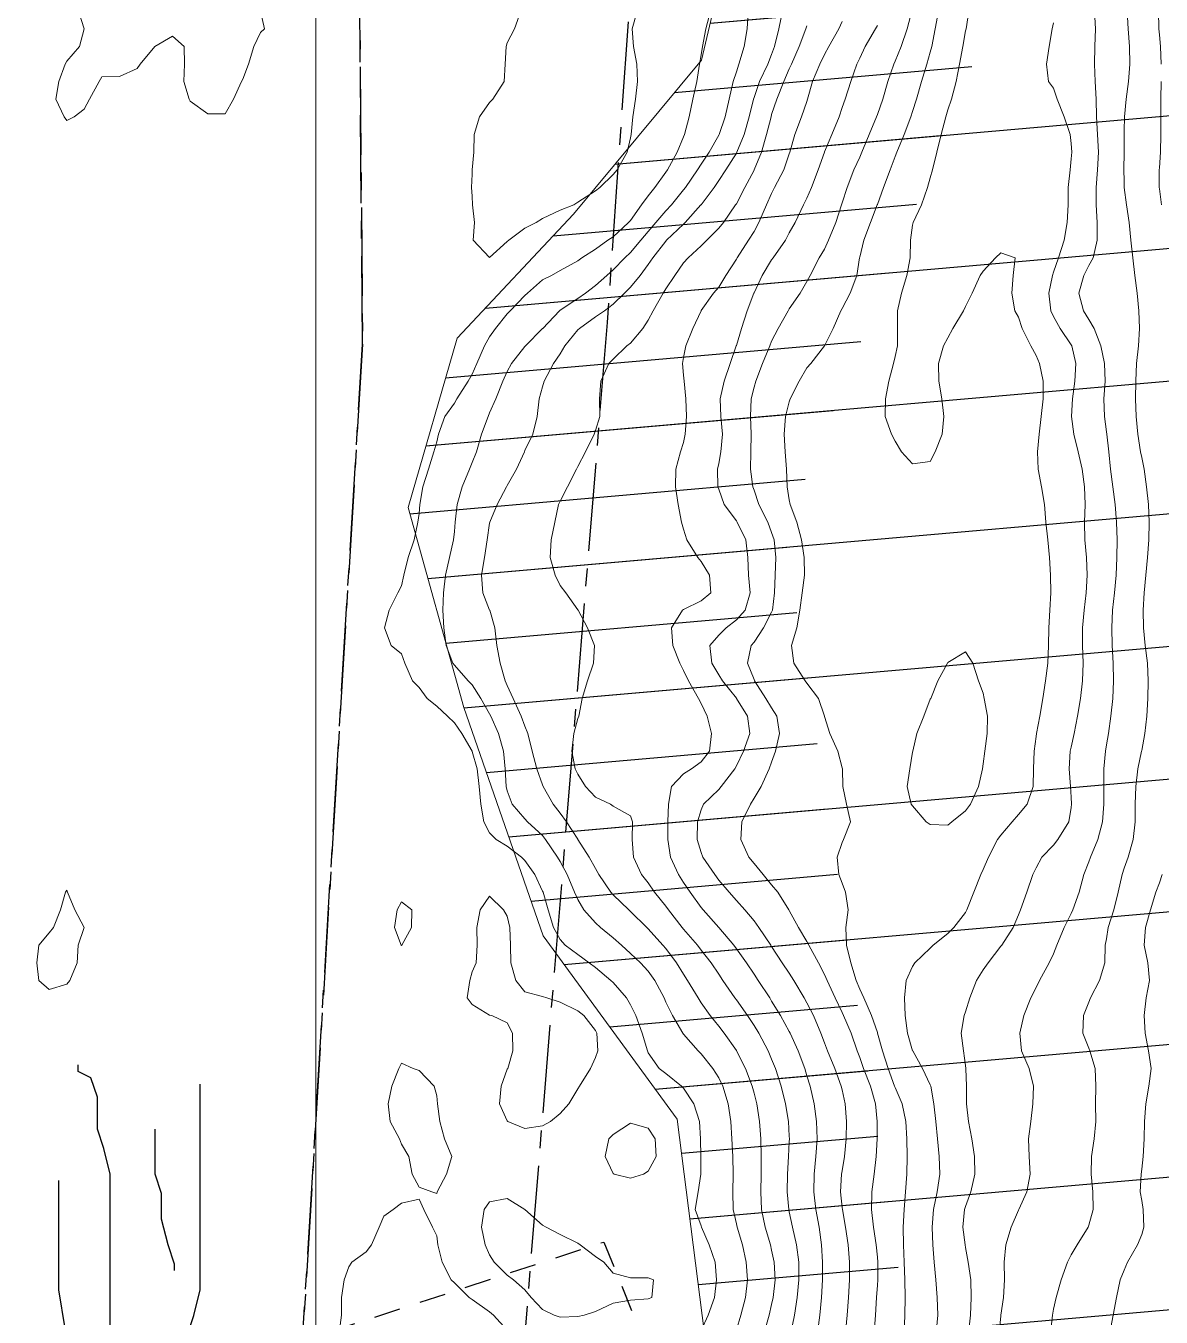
# Model space of a CAD drawing. Header units: centimetres. Extents: x 0 to 642158, y -847 to 649707.
# Drawn here: x 617058.59 to 617090.8, y 621403.69 to 621440.33 of the extents above; entities that cross this region are included whole.
import ezdxf

# ---------------------------------------------------------------- set-up
doc = ezdxf.new("R2010")
doc.units = ezdxf.units.CM
doc.header["$MEASUREMENT"] = 0
doc.linetypes.add('CENTERX2', pattern=[4, 2.5, -0.5, 0.5, -0.5])
doc.linetypes.add('JIS_02_0.7', pattern=[1.35, 0.75, -0.6])
for name, color, linetype, lineweight in [('MEV_grille', 254, 'Continuous', 9), ('MEV_schema paysager_V', 7, 'Continuous', 20), ('MEV_vegetal_V', 7, 'Continuous', 25), ('WAL_parcellaire agricole', 7, 'JIS_02_0.7', 25), ('WAL_topographie 0.5', 253, 'Continuous', 20)]:
    doc.layers.add(name, color=color, linetype=linetype, lineweight=lineweight)
doc.layers.add('MEV_schema paysager_Ha', color=7, linetype='Continuous', lineweight=25, transparency=0.13)
doc.layers.add('SPW_parcellaire cadastral', color=7, linetype='CENTERX2', lineweight=25, true_color=0xff0542)
picture_1 = doc.add_image_def('image2.png', size_in_pixel=(6614, 11023))

# ---------------------------------------------------------------- blocks, each defined once
blk = doc.blocks.new('legende vegetal')
at = {"layer": 'MEV_vegetal_V'}
for points in [[(617060.704, 621401.905), (617060.887, 621401.905), (617060.887, 621407.557), (617060.704, 621408.286), (617060.523, 621408.833), (617060.523, 621409.744), (617060.34, 621410.291), (617059.975, 621410.473), (617059.975, 621410.656)], [(617060.523, 621394.43), (617060.704, 621394.43), (617060.704, 621394.977), (617060.887, 621395.159), (617060.887, 621395.524), (617061.07, 621395.889), (617061.07, 621398.623), (617061.252, 621398.988), (617061.252, 621399.352), (617061.434, 621399.352), (617061.617, 621399.899), (617062.346, 621400.993), (617062.346, 621401.358), (617062.893, 621402.269), (617063.076, 621402.998), (617063.258, 621403.546), (617063.44, 621404.275), (617063.44, 621410.109)], [(617062.711, 621404.822), (617062.711, 621405.004), (617062.529, 621405.551), (617062.346, 621406.28), (617062.346, 621407.01), (617062.164, 621407.557), (617062.164, 621408.833)], [(617061.07, 621392.971), (617061.07, 621398.259), (617060.887, 621398.623), (617060.704, 621399.352), (617060.704, 621399.899), (617060.523, 621400.264), (617060.523, 621400.446), (617060.157, 621400.811), (617059.975, 621401.358), (617059.793, 621401.723), (617059.793, 621401.905), (617059.611, 621403.181), (617059.428, 621404.275), (617059.428, 621407.374)]]:
    blk.add_lwpolyline(points, dxfattribs=at)
blk = doc.blocks.new('*U112')
at = {"layer": 'MEV_grille', "transparency": 33554687}
blk.add_lwpolyline([(0, 1825.476), (0, -1825.476)], dxfattribs=at)
blk = doc.blocks.new('*U113')
at = {"layer": 'MEV_grille', "color": 0, "linetype": 'ByBlock', "lineweight": -2, "transparency": 16777216}
blk.add_blockref('*U112', (1700, 0), dxfattribs=at)

msp = doc.modelspace()

# ---------------------------------------------------------------- hatches: boundary and pattern name
at = {"layer": 'MEV_schema paysager_Ha', "transparency": 33554687}
h = msp.add_hatch(dxfattribs=at)
h.set_pattern_fill('ANSI31', color=60, scale=30, angle=320)
h.paths.add_polyline_path([(617170.419, 620834.567), (617172.651, 620836.166), (617173.767, 620838.36), (617176.52, 620837.394), (617174.806, 620846.341), (617170.861, 620863.855), (617160.166, 620908.624), (617154.776, 620933.562), (617146.673, 620971.647), (617141.556, 621000.514), (617137.768, 621021.34), (617128.09, 621079.063), (617126.156, 621093.864), (617119.316, 621143.104), (617111.792, 621208.391), (617108.156, 621251.964), (617106.162, 621276.436), (617103.961, 621303.676), (617102.134, 621336.288), (617100.135, 621389.845), (617096.516, 621463.981), (617093.32, 621529.296), (617090.317, 621582.148), (617088.875, 621608.789), (617089.552, 621610.434), (617091.584, 621610.24), (617079.838, 621624.63), (617079.15, 621614.869), (617077.224, 621610.745), (617075.161, 621604.283), (617075.024, 621597.272), (617074.199, 621592.185), (617074.199, 621587.785), (617073.373, 621584.761), (617071.723, 621576.1), (617070.554, 621571.223), (617069.004, 621567.237), (617065.792, 621560.483), (617065.459, 621555.39), (617064.352, 621548.747), (617063.248, 621545.861), (617063.538, 621539.763), (617064.894, 621531.341), (617066.831, 621523.888), (617067.993, 621518.758), (617069.311, 621511.094), (617070.285, 621505.466), (617073.425, 621497.132), (617077.756, 621487.932), (617080.679, 621477.434), (617081.545, 621462.498), (617082.024, 621453.112), (617079.891, 621448.421), (617077.757, 621439.358), (617074.131, 621434.987), (617070.825, 621431.469), (617069.438, 621426.671), (617071.018, 621420.988), (617073.27, 621414.516), (617077.07, 621409.311), (617077.914, 621402.699), (617079.322, 621395.946), (617077.774, 621388.912), (617077.028, 621379.272), (617077.18, 621366.49), (617077.637, 621354.926), (617081.138, 621345.34), (617084.667, 621339.141), (617088.419, 621332.55), (617091.943, 621324.141), (617093.489, 621313.549), (617093.991, 621301.308), (617095.095, 621293.181), (617098.226, 621286.522), (617098.599, 621269.214), (617098.32, 621260.56), (617100.919, 621240.097), (617102.163, 621224.304), (617102.661, 621213.61), (617104.31, 621203.418), (617105.03, 621196.058), (617108.853, 621175.666), (617110.452, 621164.481), (617113.761, 621137.233), (617115.569, 621117.477), (617117.489, 621112.22), (617116.988, 621109.132), (617114.316, 621105.794), (617111.985, 621102.229), (617112.056, 621101.1), (617120.765, 621101.771), (617121.63, 621095.928), (617112.376, 621095.304), (617112.524, 621092.145), (617113.883, 621089.004), (617118.105, 621088.839), (617120.775, 621088.744), (617122.967, 621085.98), (617123.825, 621080.262), (617124.207, 621073.973), (617125.553, 621066.79), (617126.9, 621057.169), (617128.055, 621049.377), (617129.783, 621041.532), (617130.994, 621026.347), (617134.207, 621004.931), (617136.145, 620988.525), (617136.031, 620979.069), (617142.374, 620949.543), (617145.918, 620930.208), (617153.153, 620899.212), (617158.672, 620872.657), (617161.08, 620858.212), (617163.85, 620847.016), (617167.101, 620840.155), (617169.922, 620834.909)])
h = msp.add_hatch(dxfattribs=at)
h.set_pattern_fill('ANSI31', color=60, scale=15, angle=320)
h.paths.add_polyline_path([(617170.419, 620834.567), (617172.651, 620836.166), (617173.767, 620838.36), (617172.164, 620839.948), (617169.222, 620844.997), (617165.011, 620861.103), (617155.295, 620905.773), (617149.967, 620930.558), (617141.637, 620968.956), (617138.302, 620999.865), (617134.651, 621021.029), (617125.75, 621078.391), (617121.772, 621092.578), (617115.806, 621141.831), (617107.516, 621206.061), (617103.711, 621250.656), (617102.096, 621275.072), (617098.522, 621305.188), (617095.036, 621336.316), (617086.438, 621359.081), (617085.934, 621388.312), (617080.11, 621426.004), (617086.838, 621442.658), (617088.578, 621463.389), (617083.681, 621500.211), (617076.945, 621529.071), (617073.11, 621552.713), (617080.742, 621582.645), (617082.21, 621610.23), (617089.552, 621610.434), (617091.584, 621610.24), (617079.838, 621624.63), (617079.15, 621614.869), (617077.224, 621610.745), (617075.161, 621604.283), (617075.024, 621597.272), (617074.199, 621592.185), (617074.199, 621587.785), (617073.373, 621584.761), (617071.723, 621576.1), (617070.554, 621571.223), (617069.004, 621567.237), (617065.792, 621560.483), (617065.459, 621555.39), (617064.352, 621548.747), (617063.248, 621545.861), (617063.538, 621539.763), (617064.894, 621531.341), (617066.831, 621523.888), (617067.993, 621518.758), (617069.311, 621511.094), (617070.285, 621505.466), (617073.425, 621497.132), (617077.756, 621487.932), (617080.679, 621477.434), (617081.545, 621462.498), (617082.024, 621453.112), (617079.891, 621448.421), (617077.757, 621439.358), (617074.131, 621434.987), (617070.825, 621431.469), (617069.438, 621426.671), (617071.018, 621420.988), (617073.27, 621414.516), (617077.07, 621409.311), (617077.914, 621402.699), (617079.322, 621395.946), (617077.774, 621388.912), (617077.028, 621379.272), (617077.18, 621366.49), (617077.637, 621354.926), (617081.138, 621345.34), (617084.667, 621339.141), (617088.419, 621332.55), (617091.943, 621324.141), (617093.489, 621313.549), (617093.991, 621301.308), (617095.095, 621293.181), (617098.226, 621286.522), (617098.599, 621269.214), (617098.32, 621260.56), (617100.919, 621240.097), (617102.163, 621224.304), (617102.661, 621213.61), (617104.31, 621203.418), (617105.03, 621196.058), (617108.853, 621175.666), (617110.452, 621164.481), (617113.761, 621137.233), (617115.569, 621117.477), (617117.489, 621112.22), (617116.988, 621109.132), (617114.316, 621105.794), (617111.985, 621102.229), (617112.056, 621101.1), (617120.765, 621101.771), (617121.63, 621095.928), (617112.376, 621095.304), (617112.524, 621092.145), (617113.883, 621089.004), (617118.105, 621088.839), (617120.775, 621088.744), (617122.967, 621085.98), (617123.825, 621080.262), (617124.207, 621073.973), (617125.553, 621066.79), (617126.9, 621057.169), (617128.055, 621049.377), (617129.783, 621041.532), (617130.994, 621026.347), (617134.207, 621004.931), (617136.145, 620988.525), (617136.031, 620979.069), (617142.374, 620949.543), (617145.918, 620930.208), (617153.153, 620899.212), (617158.672, 620872.657), (617161.08, 620858.212), (617163.85, 620847.016), (617167.101, 620840.155), (617169.922, 620834.909)])

# ---------------------------------------------------------------- linework, layer by layer
at = {"layer": 'MEV_schema paysager_V', "color": 60}
msp.add_lwpolyline([(617073.425, 621497.132), (617077.756, 621487.932), (617080.679, 621477.434), (617081.545, 621462.498), (617082.024, 621453.112), (617079.891, 621448.421), (617077.757, 621439.358), (617074.131, 621434.987), (617070.825, 621431.469), (617069.438, 621426.671), (617071.018, 621420.988), (617073.27, 621414.516), (617077.07, 621409.311), (617077.914, 621402.699)], dxfattribs=at)
at = {"layer": 'SPW_parcellaire cadastral'}
for points in [[(616961.682, 621561.505), (616957.161, 621536.964), (616965.501, 621523.284), (616971.233, 621514.366), (616974.374, 621509.591), (616975.304, 621510.352), (616983.527, 621516.007), (616989.386, 621518.755), (617051.624, 621539.157), (617050.488, 621531.376), (617066.617, 621465.843), (617068.014, 621447.174), (617068.141, 621431.299), (617065.63, 621389.514), (617029.25, 621381.354), (616971.753, 621365.049), (616944.019, 621346.288), (616891.176, 621232.847)], [(617071.741, 621390.887), (617065.63, 621389.514), (617068.141, 621431.299), (617068.014, 621447.174), (617066.617, 621465.843), (617050.488, 621531.376), (617051.624, 621539.157), (617059.513, 621541.743), (617058.51, 621532.646), (617073.939, 621466.394), (617076.23, 621448.428), (617075.082, 621431.913), (617071.741, 621390.887)]]:
    msp.add_lwpolyline(points, dxfattribs=at)
at = {"layer": 'WAL_parcellaire agricole'}
msp.add_lwpolyline([(617074.99, 621405.826), (617079.477, 621394.729), (617028.48, 621376.724), (616977.982, 621361.385), (616955.316, 621352.215), (616947.151, 621345.548), (616890.498, 621232.042), (616879.673, 621242.435), (616887.281, 621252.278), (616936.702, 621350.426), (616951.649, 621364.432), (616973.557, 621372.595), (617074.99, 621405.826)], dxfattribs=at)
at = {"layer": 'WAL_topographie 0.5'}
for points in [[(617065.25, 621440.75), (617065.365, 621440.25), (617065.25, 621440.143), (617065.06, 621439.75), (617064.905, 621439.25), (617064.75, 621438.817), (617064.714, 621438.75), (617064.483, 621438.25), (617064.25, 621437.838), (617063.75, 621437.838), (617063.25, 621438.194), (617063.222, 621438.25), (617063.075, 621438.75), (617063.094, 621439.25), (617063.083, 621439.75), (617062.75, 621440.036), (617062.25, 621439.75), (617062.25, 621439.75), (617061.833, 621439.25), (617061.75, 621439.125), (617061.25, 621438.893), (617060.75, 621438.886), (617060.671, 621438.75), (617060.397, 621438.25), (617060.25, 621437.972), (617059.964, 621437.75), (617059.75, 621437.643), (617059.678, 621437.75), (617059.442, 621438.25), (617059.523, 621438.75), (617059.706, 621439.25), (617059.75, 621439.329), (617060.114, 621439.75), (617060.25, 621440.25), (617060.083, 621440.75)], [(617078.013, 621440.75), (617077.887, 621440.25), (617077.785, 621439.75), (617077.75, 621439.511), (617077.705, 621439.25), (617077.623, 621438.75), (617077.516, 621438.25), (617077.41, 621437.75), (617077.277, 621437.25), (617077.25, 621437.184), (617077.074, 621436.75), (617076.798, 621436.25), (617076.75, 621436.181), (617076.435, 621435.75), (617076.25, 621435.507), (617076.055, 621435.25), (617075.75, 621434.812), (617075.693, 621434.75), (617075.25, 621434.351), (617075.098, 621434.25), (617074.75, 621433.999), (617074.366, 621433.75), (617074.25, 621433.663), (617073.75, 621433.387), (617073.502, 621433.25), (617073.25, 621433.124), (617072.821, 621432.75), (617072.75, 621432.686), (617072.336, 621432.25), (617072.25, 621432.159), (617071.913, 621431.75), (617071.75, 621431.505), (617071.6, 621431.25), (617071.388, 621430.75), (617071.25, 621430.446), (617071.144, 621430.25), (617070.82, 621429.75), (617070.75, 621429.623), (617070.477, 621429.25), (617070.3, 621428.75), (617070.25, 621428.527), (617070.163, 621428.25), (617070.01, 621427.75), (617069.852, 621427.25), (617069.767, 621426.75), (617069.75, 621426.5), (617069.713, 621426.25), (617069.606, 621425.75), (617069.439, 621425.25), (617069.311, 621424.75), (617069.25, 621424.448), (617069.145, 621424.25), (617068.895, 621423.75), (617068.764, 621423.25), (617068.952, 621422.75), (617069.25, 621422.519), (617069.34, 621422.25), (617069.564, 621421.75), (617069.75, 621421.555), (617069.974, 621421.25), (617070.25, 621421.026), (617070.55, 621420.75), (617070.75, 621420.556), (617070.956, 621420.25), (617071.249, 621419.75), (617071.25, 621419.747), (617071.392, 621419.25), (617071.45, 621418.75), (617071.495, 621418.25), (617071.584, 621417.75), (617071.75, 621417.432), (617071.937, 621417.25), (617072.25, 621417.053), (617072.65, 621416.75), (617072.75, 621416.65), (617073.029, 621416.25), (617073.25, 621415.785), (617073.265, 621415.75), (617073.41, 621415.25), (617073.563, 621414.75), (617073.75, 621414.406), (617073.893, 621414.25), (617074.25, 621413.987), (617074.571, 621413.75), (617074.75, 621413.619), (617075.189, 621413.25), (617075.25, 621413.193), (617075.634, 621412.75), (617075.75, 621412.551), (617075.894, 621412.25), (617076.074, 621411.75), (617076.224, 621411.25), (617076.25, 621411.195), (617076.562, 621410.75), (617076.75, 621410.61), (617077.193, 621410.25), (617077.25, 621410.194), (617077.545, 621409.75), (617077.699, 621409.25), (617077.735, 621408.75), (617077.745, 621408.25), (617077.739, 621407.75), (617077.666, 621407.25), (617077.583, 621406.75), (617077.75, 621406.288), (617077.759, 621406.25), (617077.979, 621405.75), (617078.143, 621405.25), (617078.189, 621404.75), (617078.124, 621404.25), (617077.946, 621403.75), (617077.75, 621403.312)], [(617079.088, 621440.75), (617079.056, 621440.25), (617078.975, 621439.75), (617078.822, 621439.25), (617078.75, 621439.032), (617078.659, 621438.75), (617078.541, 621438.25), (617078.427, 621437.75), (617078.259, 621437.25), (617078.25, 621437.233), (617077.974, 621436.75), (617077.75, 621436.412), (617077.647, 621436.25), (617077.303, 621435.75), (617077.25, 621435.68), (617076.909, 621435.25), (617076.75, 621435.082), (617076.469, 621434.75), (617076.25, 621434.498), (617076.041, 621434.25), (617075.75, 621433.904), (617075.586, 621433.75), (617075.25, 621433.409), (617075.073, 621433.25), (617074.75, 621432.969), (617074.465, 621432.75), (617074.25, 621432.599), (617073.75, 621432.263), (617073.733, 621432.25), (617073.257, 621431.75), (617073.25, 621431.741), (617072.764, 621431.25), (617072.75, 621431.235), (617072.369, 621430.75), (617072.25, 621430.526), (617072.122, 621430.25), (617071.922, 621429.75), (617071.75, 621429.349), (617071.703, 621429.25), (617071.515, 621428.75), (617071.373, 621428.25), (617071.25, 621427.941), (617071.18, 621427.75), (617070.967, 621427.25), (617070.826, 621426.75), (617070.775, 621426.25), (617070.75, 621425.983), (617070.727, 621425.75), (617070.614, 621425.25), (617070.501, 621424.75), (617070.44, 621424.25), (617070.425, 621423.75), (617070.448, 621423.25), (617070.514, 621422.75), (617070.708, 621422.25), (617070.75, 621422.195), (617071.142, 621421.75), (617071.25, 621421.637), (617071.496, 621421.25), (617071.75, 621420.808), (617071.781, 621420.75), (617071.997, 621420.25), (617072.145, 621419.75), (617072.191, 621419.25), (617072.22, 621418.75), (617072.25, 621418.63), (617072.384, 621418.25), (617072.75, 621417.834), (617072.828, 621417.75), (617073.25, 621417.357), (617073.338, 621417.25), (617073.677, 621416.75), (617073.75, 621416.62), (617073.946, 621416.25), (617074.16, 621415.75), (617074.25, 621415.545), (617074.419, 621415.25), (617074.75, 621414.881), (617074.898, 621414.75), (617075.25, 621414.459), (617075.486, 621414.25), (617075.75, 621414.014), (617076.029, 621413.75), (617076.25, 621413.512), (617076.433, 621413.25), (617076.697, 621412.75), (617076.75, 621412.635), (617076.938, 621412.25), (617077.231, 621411.75), (617077.25, 621411.724), (617077.666, 621411.25), (617077.75, 621411.168), (617078.086, 621410.75), (617078.25, 621410.484), (617078.362, 621410.25), (617078.514, 621409.75), (617078.588, 621409.25), (617078.623, 621408.75), (617078.647, 621408.25), (617078.658, 621407.75), (617078.645, 621407.25), (617078.657, 621406.75), (617078.75, 621406.342), (617078.769, 621406.25), (617078.919, 621405.75), (617079.031, 621405.25), (617079.068, 621404.75), (617079.008, 621404.25), (617078.873, 621403.75), (617078.75, 621403.33)], [(617075.931, 621440.75), (617075.791, 621440.25), (617075.835, 621439.75), (617075.923, 621439.25), (617075.944, 621438.75), (617075.889, 621438.25), (617075.808, 621437.75), (617075.764, 621437.25), (617075.75, 621437.157), (617075.65, 621436.75), (617075.366, 621436.25), (617075.25, 621436.113), (617074.872, 621435.75), (617074.75, 621435.651), (617074.25, 621435.326), (617074.134, 621435.25), (617073.75, 621435.106), (617073.25, 621434.863), (617073.066, 621434.75), (617072.75, 621434.588), (617072.29, 621434.25), (617072.25, 621434.213), (617071.75, 621433.759), (617071.285, 621434.25), (617071.323, 621434.75), (617071.264, 621435.25), (617071.25, 621435.5), (617071.234, 621435.75), (617071.25, 621436.125), (617071.255, 621436.25), (617071.302, 621436.75), (617071.306, 621437.25), (617071.457, 621437.75), (617071.75, 621438.16), (617071.841, 621438.25), (617072.166, 621438.75), (617072.186, 621439.25), (617072.221, 621439.75), (617072.25, 621439.855), (617072.453, 621440.25), (617072.632, 621440.75)], [(617080.059, 621440.75), (617079.958, 621440.25), (617079.835, 621439.75), (617079.75, 621439.523), (617079.638, 621439.25), (617079.405, 621438.75), (617079.25, 621438.3), (617079.234, 621438.25), (617079.116, 621437.75), (617078.97, 621437.25), (617078.767, 621436.75), (617078.75, 621436.717), (617078.452, 621436.25), (617078.25, 621435.946), (617078.116, 621435.75), (617077.75, 621435.257), (617077.745, 621435.25), (617077.301, 621434.75), (617077.25, 621434.704), (617076.771, 621434.25), (617076.75, 621434.227), (617076.383, 621433.75), (617076.25, 621433.559), (617076.018, 621433.25), (617075.75, 621432.919), (617075.575, 621432.75), (617075.25, 621432.435), (617075.004, 621432.25), (617074.75, 621432.072), (617074.295, 621431.75), (617074.25, 621431.708), (617073.883, 621431.25), (617073.75, 621431.023), (617073.565, 621430.75), (617073.297, 621430.25), (617073.25, 621430.09), (617073.156, 621429.75), (617073.102, 621429.25), (617072.973, 621428.75), (617072.75, 621428.282), (617072.737, 621428.25), (617072.508, 621427.75), (617072.25, 621427.29), (617072.23, 621427.25), (617071.967, 621426.75), (617071.756, 621426.25), (617071.75, 621426.223), (617071.68, 621425.75), (617071.602, 621425.25), (617071.522, 621424.75), (617071.555, 621424.25), (617071.75, 621423.755), (617071.752, 621423.75), (617071.9, 621423.25), (617071.954, 621422.75), (617072.045, 621422.25), (617072.188, 621421.75), (617072.25, 621421.616), (617072.42, 621421.25), (617072.648, 621420.75), (617072.75, 621420.461), (617072.83, 621420.25), (617072.958, 621419.75), (617073.091, 621419.25), (617073.25, 621418.802), (617073.271, 621418.75), (617073.547, 621418.25), (617073.75, 621417.995), (617073.932, 621417.75), (617074.25, 621417.254), (617074.253, 621417.25), (617074.576, 621416.75), (617074.75, 621416.422), (617074.851, 621416.25), (617075.188, 621415.75), (617075.25, 621415.679), (617075.697, 621415.25), (617075.75, 621415.203), (617076.211, 621414.75), (617076.25, 621414.712), (617076.666, 621414.25), (617076.75, 621414.151), (617077.051, 621413.75), (617077.25, 621413.427), (617077.367, 621413.25), (617077.665, 621412.75), (617077.75, 621412.617), (617078.008, 621412.25), (617078.25, 621411.951), (617078.406, 621411.75), (617078.75, 621411.261), (617078.757, 621411.25), (617079.007, 621410.75), (617079.198, 621410.25), (617079.25, 621410.049), (617079.329, 621409.75), (617079.408, 621409.25), (617079.443, 621408.75), (617079.449, 621408.25), (617079.448, 621407.75), (617079.439, 621407.25), (617079.46, 621406.75), (617079.565, 621406.25), (617079.714, 621405.75), (617079.75, 621405.597), (617079.826, 621405.25), (617079.852, 621404.75), (617079.791, 621404.25), (617079.75, 621404.054), (617079.68, 621403.75), (617079.54, 621403.25)], [(617083.724, 621440.75), (617083.594, 621440.25), (617083.424, 621439.75), (617083.25, 621439.328), (617083.214, 621439.25), (617083.051, 621438.75), (617082.907, 621438.25), (617082.75, 621437.816), (617082.724, 621437.75), (617082.521, 621437.25), (617082.311, 621436.75), (617082.25, 621436.611), (617082.086, 621436.25), (617081.89, 621435.75), (617081.75, 621435.31), (617081.731, 621435.25), (617081.567, 621434.75), (617081.365, 621434.25), (617081.25, 621434.001), (617081.1, 621433.75), (617080.839, 621433.25), (617080.75, 621433.077), (617080.561, 621432.75), (617080.25, 621432.301), (617080.22, 621432.25), (617079.934, 621431.75), (617079.75, 621431.39), (617079.694, 621431.25), (617079.492, 621430.75), (617079.298, 621430.25), (617079.25, 621430.08), (617079.17, 621429.75), (617079.152, 621429.25), (617079.172, 621428.75), (617079.159, 621428.25), (617079.151, 621427.75), (617079.213, 621427.25), (617079.25, 621427.155), (617079.39, 621426.75), (617079.638, 621426.25), (617079.75, 621425.954), (617079.82, 621425.75), (617079.868, 621425.25), (617079.847, 621424.75), (617079.833, 621424.25), (617079.771, 621423.75), (617079.75, 621423.697), (617079.522, 621423.25), (617079.25, 621422.849), (617079.165, 621422.75), (617079.064, 621422.25), (617079.25, 621421.785), (617079.263, 621421.75), (617079.587, 621421.25), (617079.75, 621420.983), (617079.895, 621420.75), (617079.973, 621420.25), (617079.86, 621419.75), (617079.75, 621419.442), (617079.677, 621419.25), (617079.452, 621418.75), (617079.25, 621418.417), (617079.148, 621418.25), (617078.907, 621417.75), (617078.874, 621417.25), (617079.104, 621416.75), (617079.25, 621416.569), (617079.51, 621416.25), (617079.75, 621415.962), (617079.927, 621415.75), (617080.242, 621415.25), (617080.25, 621415.236), (617080.515, 621414.75), (617080.75, 621414.353), (617080.802, 621414.25), (617081.077, 621413.75), (617081.25, 621413.417), (617081.324, 621413.25), (617081.552, 621412.75), (617081.75, 621412.342), (617081.793, 621412.25), (617082.002, 621411.75), (617082.177, 621411.25), (617082.25, 621411.064), (617082.356, 621410.75), (617082.551, 621410.25), (617082.698, 621409.75), (617082.746, 621409.25), (617082.739, 621408.75), (617082.716, 621408.25), (617082.656, 621407.75), (617082.593, 621407.25), (617082.587, 621406.75), (617082.64, 621406.25), (617082.716, 621405.75), (617082.75, 621405.396), (617082.763, 621405.25), (617082.76, 621404.75), (617082.75, 621404.599), (617082.727, 621404.25), (617082.695, 621403.75), (617082.662, 621403.25)], [(617084.482, 621440.75), (617084.385, 621440.25), (617084.292, 621439.75), (617084.25, 621439.588), (617084.154, 621439.25), (617084.001, 621438.75), (617083.858, 621438.25), (617083.75, 621437.907), (617083.699, 621437.75), (617083.51, 621437.25), (617083.301, 621436.75), (617083.25, 621436.625), (617083.109, 621436.25), (617082.928, 621435.75), (617082.75, 621435.261), (617082.746, 621435.25), (617082.557, 621434.75), (617082.369, 621434.25), (617082.25, 621433.768), (617082.246, 621433.75), (617082.163, 621433.25), (617081.979, 621432.75), (617081.75, 621432.315), (617081.716, 621432.25), (617081.493, 621431.75), (617081.25, 621431.25), (617081.25, 621431.25), (617080.86, 621430.75), (617080.75, 621430.628), (617080.531, 621430.25), (617080.279, 621429.75), (617080.25, 621429.663), (617080.141, 621429.25), (617080.105, 621428.75), (617080.13, 621428.25), (617080.168, 621427.75), (617080.191, 621427.25), (617080.25, 621426.887), (617080.279, 621426.75), (617080.467, 621426.25), (617080.599, 621425.75), (617080.676, 621425.25), (617080.681, 621424.75), (617080.612, 621424.25), (617080.547, 621423.75), (617080.462, 621423.25), (617080.315, 621422.75), (617080.383, 621422.25), (617080.702, 621421.75), (617080.75, 621421.681), (617081.078, 621421.25), (617081.247, 621420.75), (617081.25, 621420.737), (617081.402, 621420.25), (617081.629, 621419.75), (617081.75, 621419.279), (617081.759, 621419.25), (617081.772, 621418.75), (617081.877, 621418.25), (617081.983, 621417.75), (617081.789, 621417.25), (617081.75, 621417.163), (617081.609, 621416.75), (617081.657, 621416.25), (617081.75, 621416.009), (617081.841, 621415.75), (617081.92, 621415.25), (617081.856, 621414.75), (617081.869, 621414.25), (617081.996, 621413.75), (617082.147, 621413.25), (617082.25, 621413.002), (617082.365, 621412.75), (617082.587, 621412.25), (617082.75, 621411.773), (617082.757, 621411.75), (617082.897, 621411.25), (617083.055, 621410.75), (617083.237, 621410.25), (617083.25, 621410.211), (617083.449, 621409.75), (617083.56, 621409.25), (617083.587, 621408.75), (617083.591, 621408.25), (617083.584, 621407.75), (617083.55, 621407.25), (617083.505, 621406.75), (617083.48, 621406.25), (617083.487, 621405.75), (617083.509, 621405.25), (617083.526, 621404.75), (617083.534, 621404.25), (617083.529, 621403.75), (617083.51, 621403.25)], [(617085.341, 621440.75), (617085.264, 621440.25), (617085.25, 621440.188), (617085.171, 621439.75), (617085.083, 621439.25), (617084.983, 621438.75), (617084.85, 621438.25), (617084.75, 621437.948), (617084.695, 621437.75), (617084.561, 621437.25), (617084.44, 621436.75), (617084.315, 621436.25), (617084.25, 621436.025), (617084.174, 621435.75), (617083.999, 621435.25), (617083.765, 621434.75), (617083.75, 621434.68), (617083.691, 621434.25), (617083.678, 621433.75), (617083.589, 621433.25), (617083.43, 621432.75), (617083.319, 621432.25), (617083.316, 621431.75), (617083.322, 621431.25), (617083.25, 621430.95), (617083.211, 621430.75), (617083.072, 621430.25), (617082.977, 621429.75), (617082.973, 621429.25), (617083.149, 621428.75), (617083.25, 621428.545), (617083.43, 621428.25), (617083.75, 621427.908), (617084.25, 621427.974), (617084.388, 621428.25), (617084.59, 621428.75), (617084.638, 621429.25), (617084.583, 621429.75), (617084.492, 621430.25), (617084.485, 621430.75), (617084.624, 621431.25), (617084.75, 621431.48), (617084.888, 621431.75), (617085.191, 621432.25), (617085.25, 621432.366), (617085.443, 621432.75), (617085.67, 621433.25), (617085.75, 621433.375), (617086.105, 621433.75), (617086.25, 621433.897), (617086.659, 621433.75), (617086.604, 621433.25), (617086.562, 621432.75), (617086.653, 621432.25), (617086.75, 621432.071), (617086.859, 621431.75), (617087.108, 621431.25), (617087.25, 621430.978), (617087.348, 621430.75), (617087.458, 621430.25), (617087.455, 621429.75), (617087.397, 621429.25), (617087.336, 621428.75), (617087.294, 621428.25), (617087.312, 621427.75), (617087.409, 621427.25), (617087.49, 621426.75), (617087.532, 621426.25), (617087.581, 621425.75), (617087.63, 621425.25), (617087.664, 621424.75), (617087.674, 621424.25), (617087.647, 621423.75), (617087.617, 621423.25), (617087.607, 621422.75), (617087.581, 621422.25), (617087.521, 621421.75), (617087.446, 621421.25), (617087.358, 621420.75), (617087.261, 621420.25), (617087.25, 621420.165), (617087.194, 621419.75), (617087.182, 621419.25), (617087.165, 621418.75), (617086.995, 621418.25), (617086.75, 621417.959), (617086.573, 621417.75), (617086.25, 621417.374), (617086.159, 621417.25), (617085.907, 621416.75), (617085.75, 621416.393), (617085.686, 621416.25), (617085.485, 621415.75), (617085.291, 621415.25), (617085.25, 621415.178), (617084.922, 621414.75), (617084.75, 621414.58), (617084.333, 621414.25), (617084.25, 621414.163), (617083.81, 621413.75), (617083.75, 621413.648), (617083.567, 621413.25), (617083.518, 621412.75), (617083.538, 621412.25), (617083.606, 621411.75), (617083.75, 621411.255), (617083.752, 621411.25), (617084.03, 621410.75), (617084.25, 621410.287), (617084.263, 621410.25), (617084.351, 621409.75), (617084.408, 621409.25), (617084.454, 621408.75), (617084.498, 621408.25), (617084.52, 621407.75), (617084.447, 621407.25), (617084.344, 621406.75), (617084.304, 621406.25), (617084.326, 621405.75), (617084.364, 621405.25), (617084.405, 621404.75), (617084.446, 621404.25), (617084.461, 621403.75), (617084.417, 621403.25)], [(617088.905, 621440.75), (617088.94, 621440.25), (617088.923, 621439.75), (617088.908, 621439.25), (617088.929, 621438.75), (617088.953, 621438.25), (617088.968, 621437.75), (617088.999, 621437.25), (617089.022, 621436.75), (617088.998, 621436.25), (617088.958, 621435.75), (617088.959, 621435.25), (617088.983, 621434.75), (617088.983, 621434.25), (617088.87, 621433.75), (617088.75, 621433.537), (617088.604, 621433.25), (617088.461, 621432.75), (617088.601, 621432.25), (617088.75, 621432.002), (617088.897, 621431.75), (617089.091, 621431.25), (617089.194, 621430.75), (617089.212, 621430.25), (617089.177, 621429.75), (617089.192, 621429.25), (617089.25, 621428.811), (617089.257, 621428.75), (617089.313, 621428.25), (617089.363, 621427.75), (617089.428, 621427.25), (617089.493, 621426.75), (617089.536, 621426.25), (617089.552, 621425.75), (617089.546, 621425.25), (617089.523, 621424.75), (617089.479, 621424.25), (617089.425, 621423.75), (617089.398, 621423.25), (617089.41, 621422.75), (617089.435, 621422.25), (617089.451, 621421.75), (617089.431, 621421.25), (617089.377, 621420.75), (617089.303, 621420.25), (617089.25, 621419.93), (617089.222, 621419.75), (617089.178, 621419.25), (617089.174, 621418.75), (617089.174, 621418.25), (617089.133, 621417.75), (617089.005, 621417.25), (617088.798, 621416.75), (617088.75, 621416.613), (617088.608, 621416.25), (617088.474, 621415.75), (617088.297, 621415.25), (617088.25, 621415.151), (617088.049, 621414.75), (617087.842, 621414.25), (617087.75, 621414.007), (617087.627, 621413.75), (617087.348, 621413.25), (617087.25, 621413.048), (617087.1, 621412.75), (617086.903, 621412.25), (617086.787, 621411.75), (617086.843, 621411.25), (617087.058, 621410.75), (617087.176, 621410.25), (617087.16, 621409.75), (617087.104, 621409.25), (617087.034, 621408.75), (617087.055, 621408.25), (617087.087, 621407.75), (617086.991, 621407.25), (617086.762, 621406.75), (617086.75, 621406.725), (617086.544, 621406.25), (617086.395, 621405.75), (617086.346, 621405.25), (617086.354, 621404.75), (617086.326, 621404.25), (617086.252, 621403.75), (617086.25, 621403.736), (617086.208, 621403.25)], [(617089.839, 621440.75), (617089.861, 621440.25), (617089.905, 621439.75), (617089.913, 621439.25), (617089.872, 621438.75), (617089.808, 621438.25), (617089.76, 621437.75), (617089.75, 621437.35), (617089.748, 621437.25), (617089.748, 621436.75), (617089.743, 621436.25), (617089.75, 621435.932), (617089.755, 621435.75), (617089.82, 621435.25), (617089.895, 621434.75), (617089.944, 621434.25), (617089.995, 621433.75), (617090.056, 621433.25), (617090.119, 621432.75), (617090.165, 621432.25), (617090.188, 621431.75), (617090.159, 621431.25), (617090.103, 621430.75), (617090.078, 621430.25), (617090.077, 621429.75), (617090.092, 621429.25), (617090.135, 621428.75), (617090.219, 621428.25), (617090.25, 621428.09), (617090.319, 621427.75), (617090.385, 621427.25), (617090.437, 621426.75), (617090.465, 621426.25), (617090.454, 621425.75), (617090.416, 621425.25), (617090.364, 621424.75), (617090.318, 621424.25), (617090.291, 621423.75), (617090.296, 621423.25), (617090.345, 621422.75), (617090.409, 621422.25), (617090.435, 621421.75), (617090.423, 621421.25), (617090.392, 621420.75), (617090.335, 621420.25), (617090.25, 621419.77), (617090.246, 621419.75), (617090.143, 621419.25), (617090.081, 621418.75), (617090.067, 621418.25), (617090.059, 621417.75), (617090.007, 621417.25), (617089.864, 621416.75), (617089.75, 621416.432), (617089.69, 621416.25), (617089.581, 621415.75), (617089.461, 621415.25), (617089.302, 621414.75), (617089.25, 621414.425), (617089.215, 621414.25), (617089.203, 621413.75), (617089.055, 621413.25), (617088.792, 621412.75), (617088.75, 621412.629), (617088.596, 621412.25), (617088.579, 621411.75), (617088.75, 621411.322), (617088.774, 621411.25), (617088.931, 621410.75), (617088.945, 621410.25), (617088.94, 621409.75), (617088.948, 621409.25), (617088.896, 621408.75), (617088.82, 621408.25), (617088.815, 621407.75), (617088.867, 621407.25), (617088.868, 621406.75), (617088.75, 621406.303), (617088.729, 621406.25), (617088.42, 621405.75), (617088.25, 621405.46), (617088.143, 621405.25), (617087.964, 621404.75), (617087.821, 621404.25), (617087.75, 621403.917), (617087.714, 621403.75), (617087.662, 621403.25)], [(617090.726, 621440.75), (617090.733, 621440.25), (617090.75, 621440.08), (617090.781, 621439.75), (617090.805, 621439.25)], [(617081.75, 621440.453), (617081.654, 621440.25), (617081.375, 621439.75), (617081.25, 621439.52), (617081.114, 621439.25), (617080.912, 621438.75), (617080.771, 621438.25), (617080.75, 621438.19), (617080.6, 621437.75), (617080.411, 621437.25), (617080.268, 621436.75), (617080.25, 621436.702), (617080.092, 621436.25), (617079.833, 621435.75), (617079.75, 621435.58), (617079.605, 621435.25), (617079.391, 621434.75), (617079.25, 621434.498), (617079.095, 621434.25), (617078.771, 621433.75), (617078.75, 621433.711), (617078.454, 621433.25), (617078.25, 621432.917), (617078.1, 621432.75), (617077.75, 621432.256), (617077.746, 621432.25), (617077.513, 621431.75), (617077.315, 621431.25), (617077.25, 621430.923), (617077.218, 621430.75), (617077.25, 621430.423), (617077.266, 621430.25), (617077.32, 621429.75), (617077.335, 621429.25), (617077.301, 621428.75), (617077.25, 621428.511), (617077.16, 621428.25), (617077.035, 621427.75), (617077.019, 621427.25), (617077.095, 621426.75), (617077.196, 621426.25), (617077.25, 621426.054), (617077.34, 621425.75), (617077.659, 621425.25), (617077.75, 621425.139), (617077.989, 621424.75), (617078.027, 621424.25), (617077.75, 621424.017), (617077.25, 621423.776), (617077.222, 621423.75), (617076.912, 621423.25), (617076.942, 621422.75), (617077.141, 621422.25), (617077.25, 621422.043), (617077.387, 621421.75), (617077.672, 621421.25), (617077.75, 621421.102), (617077.918, 621420.75), (617078.044, 621420.25), (617077.989, 621419.75), (617077.75, 621419.446), (617077.479, 621419.25), (617077.25, 621419.112), (617076.913, 621418.75), (617076.821, 621418.25), (617076.804, 621417.75), (617076.809, 621417.25), (617076.883, 621416.75), (617077.106, 621416.25), (617077.25, 621416.03), (617077.442, 621415.75), (617077.75, 621415.319), (617077.804, 621415.25), (617078.247, 621414.75), (617078.25, 621414.747), (617078.675, 621414.25), (617078.75, 621414.148), (617079.034, 621413.75), (617079.25, 621413.429), (617079.37, 621413.25), (617079.697, 621412.75), (617079.75, 621412.664), (617080.002, 621412.25), (617080.25, 621411.796), (617080.273, 621411.75), (617080.499, 621411.25), (617080.69, 621410.75), (617080.75, 621410.544), (617080.839, 621410.25), (617080.953, 621409.75), (617081.026, 621409.25), (617081.039, 621408.75), (617080.999, 621408.25), (617080.954, 621407.75), (617080.945, 621407.25), (617081.002, 621406.75), (617081.1, 621406.25), (617081.169, 621405.75), (617081.196, 621405.25), (617081.192, 621404.75), (617081.161, 621404.25), (617081.117, 621403.75), (617081.051, 621403.25)], [(617087.75, 621440.422), (617087.704, 621440.25), (617087.628, 621439.75), (617087.547, 621439.25), (617087.6, 621438.75), (617087.75, 621438.564), (617087.849, 621438.25), (617088.051, 621437.75), (617088.219, 621437.25), (617088.25, 621436.993), (617088.267, 621436.75), (617088.25, 621436.557), (617088.215, 621436.25), (617088.166, 621435.75), (617088.159, 621435.25), (617088.136, 621434.75), (617088.05, 621434.25), (617087.892, 621433.75), (617087.75, 621433.34), (617087.719, 621433.25), (617087.615, 621432.75), (617087.669, 621432.25), (617087.75, 621432.084), (617087.936, 621431.75), (617088.25, 621431.284), (617088.269, 621431.25), (617088.384, 621430.75), (617088.352, 621430.25), (617088.285, 621429.75), (617088.26, 621429.25), (617088.322, 621428.75), (617088.45, 621428.25), (617088.564, 621427.75), (617088.63, 621427.25), (617088.641, 621426.75), (617088.626, 621426.25), (617088.639, 621425.75), (617088.68, 621425.25), (617088.705, 621424.75), (617088.676, 621424.25), (617088.614, 621423.75), (617088.569, 621423.25), (617088.568, 621422.75), (617088.584, 621422.25), (617088.571, 621421.75), (617088.512, 621421.25), (617088.429, 621420.75), (617088.329, 621420.25), (617088.25, 621419.868), (617088.224, 621419.75), (617088.19, 621419.25), (617088.232, 621418.75), (617088.25, 621418.45), (617088.261, 621418.25), (617088.25, 621418.156), (617088.183, 621417.75), (617087.871, 621417.25), (617087.75, 621417.088), (617087.415, 621416.75), (617087.25, 621416.441), (617087.158, 621416.25), (617086.988, 621415.75), (617086.813, 621415.25), (617086.75, 621415.105), (617086.602, 621414.75), (617086.276, 621414.25), (617086.25, 621414.217), (617085.89, 621413.75), (617085.75, 621413.545), (617085.56, 621413.25), (617085.373, 621412.75), (617085.25, 621412.354), (617085.216, 621412.25), (617085.128, 621411.75), (617085.191, 621411.25), (617085.25, 621410.838), (617085.262, 621410.75), (617085.275, 621410.25), (617085.276, 621409.75), (617085.339, 621409.25), (617085.43, 621408.75), (617085.504, 621408.25), (617085.513, 621407.75), (617085.398, 621407.25), (617085.25, 621406.837), (617085.224, 621406.75), (617085.178, 621406.25), (617085.236, 621405.75), (617085.25, 621405.675), (617085.329, 621405.25), (617085.4, 621404.75), (617085.414, 621404.25), (617085.389, 621403.75), (617085.337, 621403.25)], [(617080.75, 621440.334), (617080.721, 621440.25), (617080.531, 621439.75), (617080.311, 621439.25), (617080.25, 621439.114), (617080.095, 621438.75), (617079.9, 621438.25), (617079.75, 621437.817), (617079.732, 621437.75), (617079.604, 621437.25), (617079.466, 621436.75), (617079.256, 621436.25), (617079.25, 621436.238), (617078.988, 621435.75), (617078.75, 621435.287), (617078.728, 621435.25), (617078.38, 621434.75), (617078.25, 621434.588), (617077.91, 621434.25), (617077.75, 621434.095), (617077.378, 621433.75), (617077.25, 621433.607), (617077.001, 621433.25), (617076.75, 621432.871), (617076.674, 621432.75), (617076.393, 621432.25), (617076.25, 621431.979), (617076.091, 621431.75), (617075.75, 621431.327), (617075.641, 621431.25), (617075.25, 621430.879), (617075.134, 621430.75), (617074.905, 621430.25), (617074.87, 621429.75), (617074.876, 621429.25), (617074.75, 621428.853), (617074.718, 621428.75), (617074.473, 621428.25), (617074.25, 621427.83), (617074.214, 621427.75), (617073.954, 621427.25), (617073.75, 621426.846), (617073.706, 621426.75), (617073.595, 621426.25), (617073.498, 621425.75), (617073.464, 621425.25), (617073.606, 621424.75), (617073.75, 621424.453), (617073.913, 621424.25), (617074.25, 621423.766), (617074.265, 621423.75), (617074.521, 621423.25), (617074.723, 621422.75), (617074.699, 621422.25), (617074.521, 621421.75), (617074.377, 621421.25), (617074.276, 621420.75), (617074.25, 621420.683), (617074.135, 621420.25), (617074.08, 621419.75), (617074.178, 621419.25), (617074.25, 621419.098), (617074.466, 621418.75), (617074.75, 621418.451), (617075.178, 621418.25), (617075.25, 621418.188), (617075.75, 621417.919), (617075.804, 621417.75), (617075.795, 621417.25), (617075.835, 621416.75), (617076.059, 621416.25), (617076.25, 621416.014), (617076.428, 621415.75), (617076.75, 621415.358), (617076.828, 621415.25), (617077.214, 621414.75), (617077.25, 621414.706), (617077.642, 621414.25), (617077.75, 621414.109), (617078.031, 621413.75), (617078.25, 621413.427), (617078.368, 621413.25), (617078.709, 621412.75), (617078.75, 621412.695), (617079.061, 621412.25), (617079.25, 621411.973), (617079.386, 621411.75), (617079.65, 621411.25), (617079.75, 621411.015), (617079.859, 621410.75), (617080.023, 621410.25), (617080.145, 621409.75), (617080.23, 621409.25), (617080.25, 621408.833), (617080.254, 621408.75), (617080.25, 621408.67), (617080.229, 621408.25), (617080.203, 621407.75), (617080.194, 621407.25), (617080.236, 621406.75), (617080.25, 621406.687), (617080.344, 621406.25), (617080.456, 621405.75), (617080.521, 621405.25), (617080.525, 621404.75), (617080.475, 621404.25), (617080.4, 621403.75), (617080.291, 621403.25)], [(617082.75, 621440.343), (617082.699, 621440.25), (617082.405, 621439.75), (617082.25, 621439.42), (617082.167, 621439.25), (617081.995, 621438.75), (617081.834, 621438.25), (617081.75, 621438.018), (617081.661, 621437.75), (617081.458, 621437.25), (617081.25, 621436.76), (617081.246, 621436.75), (617081.066, 621436.25), (617080.878, 621435.75), (617080.75, 621435.447), (617080.655, 621435.25), (617080.415, 621434.75), (617080.25, 621434.46), (617080.144, 621434.25), (617079.79, 621433.75), (617079.75, 621433.692), (617079.483, 621433.25), (617079.25, 621432.758), (617079.246, 621432.75), (617079.057, 621432.25), (617078.896, 621431.75), (617078.75, 621431.263), (617078.746, 621431.25), (617078.571, 621430.75), (617078.404, 621430.25), (617078.29, 621429.75), (617078.307, 621429.25), (617078.36, 621428.75), (617078.309, 621428.25), (617078.25, 621427.917), (617078.215, 621427.75), (617078.227, 621427.25), (617078.25, 621427.183), (617078.404, 621426.75), (617078.75, 621426.284), (617078.771, 621426.25), (617079.015, 621425.75), (617079.073, 621425.25), (617079.096, 621424.75), (617079.144, 621424.25), (617079.001, 621423.75), (617078.75, 621423.475), (617078.459, 621423.25), (617078.25, 621423.042), (617078, 621422.75), (617078.056, 621422.25), (617078.25, 621421.917), (617078.352, 621421.75), (617078.75, 621421.256), (617078.754, 621421.25), (617079.061, 621420.75), (617079.131, 621420.25), (617078.947, 621419.75), (617078.75, 621419.34), (617078.705, 621419.25), (617078.322, 621418.75), (617078.25, 621418.669), (617077.819, 621418.25), (617077.75, 621418.089), (617077.643, 621417.75), (617077.635, 621417.25), (617077.75, 621416.878), (617077.799, 621416.75), (617078.136, 621416.25), (617078.25, 621416.096), (617078.546, 621415.75), (617078.75, 621415.518), (617078.989, 621415.25), (617079.25, 621414.936), (617079.382, 621414.75), (617079.724, 621414.25), (617079.75, 621414.21), (617080.053, 621413.75), (617080.25, 621413.453), (617080.379, 621413.25), (617080.676, 621412.75), (617080.75, 621412.617), (617080.934, 621412.25), (617081.143, 621411.75), (617081.25, 621411.474), (617081.337, 621411.25), (617081.538, 621410.75), (617081.726, 621410.25), (617081.75, 621410.142), (617081.838, 621409.75), (617081.871, 621409.25), (617081.868, 621408.75), (617081.818, 621408.25), (617081.75, 621407.85), (617081.735, 621407.75), (617081.706, 621407.25), (617081.75, 621406.808), (617081.756, 621406.75), (617081.847, 621406.25), (617081.92, 621405.75), (617081.955, 621405.25), (617081.956, 621404.75), (617081.928, 621404.25), (617081.894, 621403.75), (617081.85, 621403.25)], [(617090.802, 621438.75), (617090.794, 621438.25), (617090.791, 621437.75), (617090.794, 621437.25), (617090.782, 621436.75), (617090.75, 621436.3), (617090.746, 621436.25), (617090.745, 621435.75), (617090.75, 621435.711), (617090.809, 621435.25)], [(617084.859, 621417.75), (617084.75, 621417.653), (617084.25, 621417.674), (617084.132, 621417.75), (617083.75, 621418.201), (617083.71, 621418.25), (617083.595, 621418.75), (617083.667, 621419.25), (617083.75, 621419.729), (617083.752, 621419.75), (617083.871, 621420.25), (617084.065, 621420.75), (617084.25, 621421.224), (617084.265, 621421.25), (617084.467, 621421.75), (617084.738, 621422.25), (617084.75, 621422.268), (617085.25, 621422.568), (617085.458, 621422.25), (617085.623, 621421.75), (617085.75, 621421.396), (617085.78, 621421.25), (617085.871, 621420.75), (617085.862, 621420.25), (617085.801, 621419.75), (617085.75, 621419.397), (617085.728, 621419.25), (617085.62, 621418.75), (617085.394, 621418.25), (617085.25, 621418.061), (617084.859, 621417.75)], [(617090.831, 621416.25), (617090.75, 621416.016), (617090.654, 621415.75), (617090.495, 621415.25), (617090.355, 621414.75), (617090.318, 621414.25), (617090.424, 621413.75), (617090.472, 621413.25), (617090.378, 621412.75), (617090.318, 621412.25), (617090.343, 621411.75), (617090.44, 621411.25), (617090.515, 621410.75), (617090.454, 621410.25), (617090.364, 621409.75), (617090.331, 621409.25), (617090.315, 621408.75), (617090.293, 621408.25), (617090.25, 621407.895), (617090.231, 621407.75), (617090.204, 621407.25), (617090.25, 621407), (617090.292, 621406.75), (617090.312, 621406.25), (617090.25, 621406.044), (617090.133, 621405.75), (617089.847, 621405.25), (617089.75, 621405.031), (617089.641, 621404.75), (617089.538, 621404.25), (617089.442, 621403.75), (617089.348, 621403.25)], [(617059.842, 621413.25), (617059.75, 621413.144), (617059.25, 621412.987), (617058.956, 621413.25), (617058.906, 621413.75), (617058.958, 621414.25), (617059.25, 621414.6), (617059.375, 621414.75), (617059.573, 621415.25), (617059.719, 621415.75), (617059.75, 621415.806), (617059.776, 621415.75), (617059.981, 621415.25), (617060.25, 621414.75), (617060.25, 621414.75), (617060.25, 621414.75), (617060.074, 621414.25), (617060.05, 621413.75), (617059.842, 621413.25)], [(617069.25, 621414.235), (617069.258, 621414.25), (617069.529, 621414.75), (617069.538, 621415.25), (617069.25, 621415.477), (617069.121, 621415.25), (617069.05, 621414.75), (617069.239, 621414.25), (617069.25, 621414.235)], [(617073.478, 621409.25), (617073.25, 621409.125), (617072.75, 621409.049), (617072.27, 621409.25), (617072.25, 621409.269), (617072.028, 621409.75), (617072.073, 621410.25), (617072.25, 621410.726), (617072.261, 621410.75), (617072.406, 621411.25), (617072.398, 621411.75), (617072.25, 621412.046), (617071.816, 621412.25), (617071.75, 621412.267), (617071.25, 621412.561), (617071.116, 621412.75), (617071.189, 621413.25), (617071.25, 621413.496), (617071.364, 621413.75), (617071.398, 621414.25), (617071.387, 621414.75), (617071.483, 621415.25), (617071.75, 621415.642), (617072.142, 621415.25), (617072.25, 621415.074), (617072.32, 621414.75), (617072.339, 621414.25), (617072.355, 621413.75), (617072.496, 621413.25), (617072.75, 621412.92), (617073.25, 621412.79), (617073.375, 621412.75), (617073.75, 621412.631), (617074.25, 621412.388), (617074.423, 621412.25), (617074.75, 621411.831), (617074.789, 621411.75), (617074.818, 621411.25), (617074.75, 621411.066), (617074.611, 621410.75), (617074.299, 621410.25), (617074.25, 621410.17), (617073.999, 621409.75), (617073.75, 621409.471), (617073.478, 621409.25)], [(617070.25, 621407.202), (617070.26, 621407.25), (617070.524, 621407.75), (617070.675, 621408.25), (617070.471, 621408.75), (617070.335, 621409.25), (617070.271, 621409.75), (617070.25, 621409.977), (617070.175, 621410.25), (617069.75, 621410.697), (617069.583, 621410.75), (617069.25, 621410.904), (617069.17, 621410.75), (617068.973, 621410.25), (617068.871, 621409.75), (617068.93, 621409.25), (617069.191, 621408.75), (617069.25, 621408.604), (617069.452, 621408.25), (617069.55, 621407.75), (617069.75, 621407.382), (617070.107, 621407.25), (617070.25, 621407.202)], [(617076.111, 621407.75), (617075.75, 621407.637), (617075.282, 621407.75), (617075.25, 621407.769), (617075.024, 621408.25), (617075.134, 621408.75), (617075.25, 621408.88), (617075.75, 621409.197), (617076.25, 621409.053), (617076.442, 621408.75), (617076.474, 621408.25), (617076.25, 621407.833), (617076.111, 621407.75)], [(617072.25, 621403.329), (617071.857, 621403.75), (617071.75, 621403.841), (617071.25, 621404.197), (617071.173, 621404.25), (617070.75, 621404.666), (617070.661, 621404.75), (617070.405, 621405.25), (617070.283, 621405.75), (617070.25, 621406), (617070.132, 621406.25), (617069.885, 621406.75), (617069.75, 621407.041), (617069.25, 621406.93), (617069.013, 621406.75), (617068.75, 621406.558), (617068.614, 621406.25), (617068.398, 621405.75), (617068.25, 621405.55), (617067.836, 621405.25), (617067.75, 621405.125), (617067.623, 621404.75), (617067.55, 621404.25), (617067.546, 621403.75), (617067.481, 621403.25)], [(617074.429, 621403.75), (617074.25, 621403.709), (617073.75, 621403.697), (617073.583, 621403.75), (617073.25, 621403.907), (617072.931, 621404.25), (617072.75, 621404.466), (617072.424, 621404.75), (617072.25, 621404.888), (617071.878, 621405.25), (617071.75, 621405.463), (617071.627, 621405.75), (617071.514, 621406.25), (617071.59, 621406.75), (617071.75, 621406.967), (617072.25, 621407.064), (617072.75, 621406.752), (617072.752, 621406.75), (617073.25, 621406.306), (617073.349, 621406.25), (617073.75, 621406.036), (617074.25, 621405.798), (617074.32, 621405.75), (617074.75, 621405.418), (617074.988, 621405.25), (617075.25, 621404.946), (617075.75, 621404.807), (617076.25, 621404.807), (617076.394, 621404.75), (617076.348, 621404.25), (617076.25, 621404.212), (617075.75, 621404.18), (617075.25, 621404.093), (617074.75, 621403.853), (617074.429, 621403.75)]]:
    msp.add_lwpolyline(points, dxfattribs=at)

# ---------------------------------------------------------------- block references
at = {"layer": 'MEV_grille', "transparency": 33554687}
msp.add_blockref('*U113', (615366.814, 620593.644), dxfattribs=at)
at = {"layer": 'MEV_vegetal_V'}
msp.add_blockref('legende vegetal', (0.098, 0.193), dxfattribs=at)

# ---------------------------------------------------------------- pictures from other files: only their frames are drawn
image = msp.add_image(picture_1, insert=(616830.845, 620745.783), size_in_units=(429.466, 715.756), dxfattribs=dict(brightness=75))
image.dxf.flags = 7

doc.saveas('drawing.dxf')
